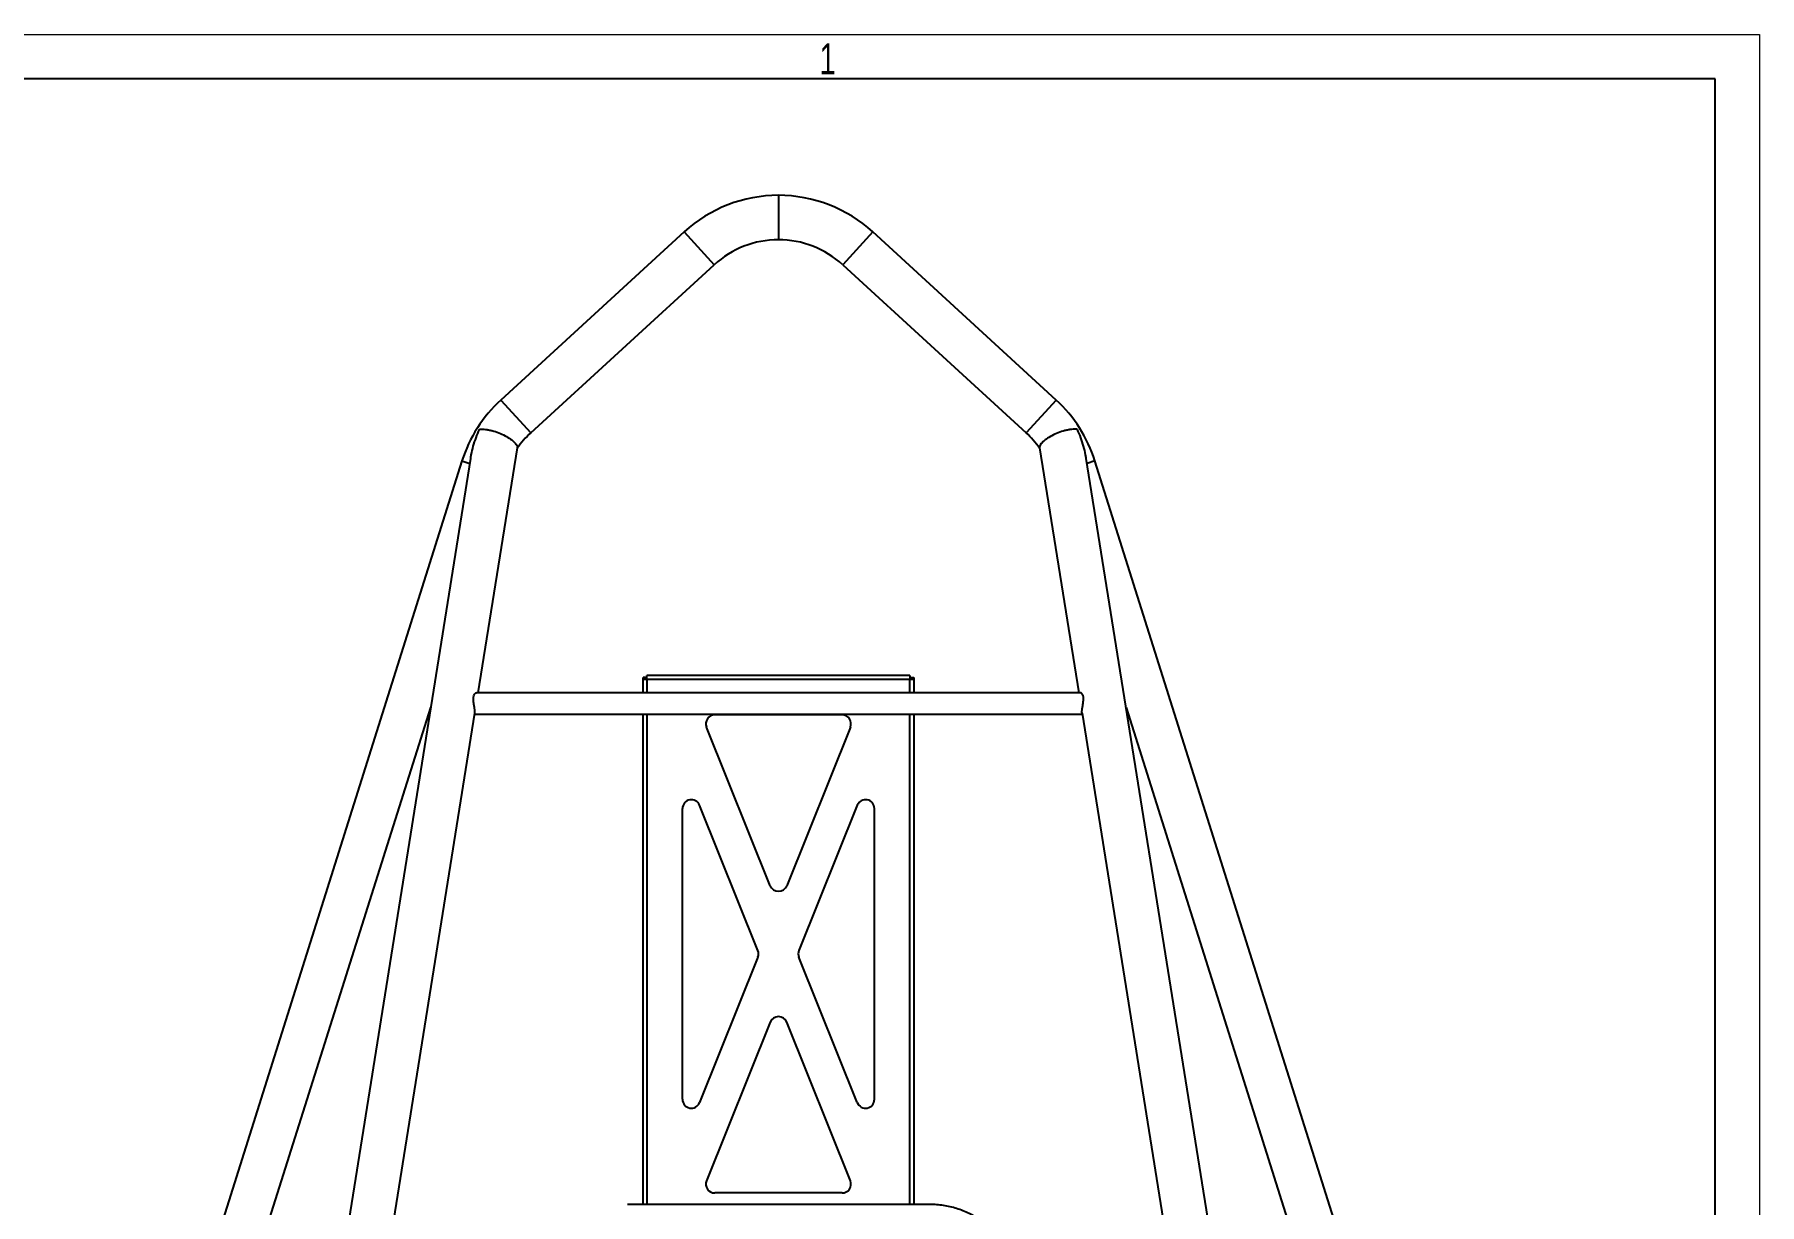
# Model space of a CAD drawing. Header units: millimetres. Extents: x -1160 to 841, y -1082 to 594.
# Drawn here: x 646.9 to 841, y 462.3 to 594 of the extents above; entities that cross this region are included whole.
import ezdxf

# ---------------------------------------------------------------- set-up
doc = ezdxf.new("R2010")
doc.units = ezdxf.units.MM
doc.layers.add('ОСЕВЫЕ', color=7, linetype='Continuous')
doc.styles.add('SLDTEXTSTYLE1', font='TXT', dxfattribs={"width": 0.7})

msp = doc.modelspace()

# ---------------------------------------------------------------- linework, layer by layer
at = {"color": 7, "linetype": 'Continuous', "lineweight": 25}
for p, q in [((836, 589), (20, 589)), ((836, 5), (836, 589)), ((730.597737, 575.903125), (730.597737, 570.903125)), ((719.990971, 571.778379), (699.347206, 552.861853)), ((719.990971, 571.778379), (723.368922, 568.091992)), ((741.204504, 571.778379), (737.826553, 568.091992)), ((761.848269, 552.861853), (741.204504, 571.778379)), ((702.725157, 549.175466), (723.368922, 568.091992)), ((737.826553, 568.091992), (758.470318, 549.175466)), ((699.347206, 552.861853), (702.725157, 549.175466)), ((761.848269, 552.861853), (758.470318, 549.175466)), ((696.803293, 519.918297), (701.212971, 547.503328)), ((759.982504, 547.503328), (764.392182, 519.918297)), ((694.980616, 546.00768), (651.077569, 406.765005)), ((695.956115, 546.293669), (673.742862, 407.337209)), ((694.980616, 546.00768), (695.865782, 545.728588)), ((787.452613, 407.337209), (765.23936, 546.293669)), ((766.214859, 546.00768), (765.329693, 545.728588)), ((810.117906, 406.765005), (766.214859, 546.00768)), ((715.597737, 521.629225), (715.357737, 521.629225)), ((715.357737, 521.429225), (715.357737, 521.629225)), ((715.357737, 519.918297), (715.357737, 521.429225)), ((715.797737, 521.429225), (715.357737, 521.429225)), ((715.597737, 521.429225), (715.597737, 521.629225)), ((715.597737, 521.629225), (715.797737, 521.629225)), ((715.797737, 521.429225), (715.797737, 521.869225)), ((745.397737, 521.869225), (715.797737, 521.869225)), ((745.397737, 521.429225), (715.797737, 521.429225)), ((745.397737, 521.869225), (745.397737, 521.429225)), ((745.397737, 521.629225), (745.597737, 521.629225)), ((745.837737, 521.429225), (745.397737, 521.429225)), ((745.597737, 521.629225), (745.597737, 521.429225)), ((745.597737, 521.629225), (745.837737, 521.629225)), ((745.837737, 521.629225), (745.837737, 521.429225)), ((745.837737, 521.429225), (745.837737, 519.918297)), ((764.579884, 519.918297), (696.61559, 519.918297)), ((669.286631, 447.889225), (691.474993, 518.261716)), ((679.058268, 408.913131), (696.438364, 517.63546)), ((696.419635, 517.518297), (764.77584, 517.518297)), ((715.357737, 462.332344), (715.357737, 517.518297)), ((737.763492, 517.429225), (723.431983, 517.429225)), ((745.837737, 517.518297), (745.837737, 462.332344)), ((764.757111, 517.63546), (782.010001, 409.708869)), ((769.720482, 518.261716), (791.908843, 447.889225)), ((729.669737, 498.208608), (722.503983, 516.056645)), ((738.691492, 516.056645), (731.525737, 498.208608)), ((719.797737, 474.171929), (719.797737, 506.886521)), ((728.292979, 490.901805), (721.725737, 507.259101)), ((739.469737, 507.259101), (732.902496, 490.901805)), ((741.397737, 474.171929), (741.397737, 506.886521)), ((728.292979, 490.156645), (721.725737, 473.799349)), ((739.469737, 473.799349), (732.902496, 490.156645)), ((729.669737, 482.849842), (722.503983, 465.001805)), ((738.691492, 465.001805), (731.525737, 482.849842)), ((747.597737, 462.332344), (713.597737, 462.332344)), ((737.763492, 463.629225), (723.431983, 463.629225))]:
    msp.add_line(p, q, dxfattribs=at)
at = {"color": 8, "linetype": 'Continuous', "lineweight": 25}
for p, q in [((715.797737, 521.429225), (715.797737, 519.918297)), ((745.397737, 519.918297), (745.397737, 521.429225)), ((715.797737, 517.518297), (715.797737, 462.332344)), ((745.397737, 462.332344), (745.397737, 517.518297)), ((713.597737, 462.315401), (713.597737, 462.332344))]:
    msp.add_line(p, q, dxfattribs=at)
at = {"color": 7, "linetype": 'Continuous', "lineweight": 25}
for centre, radius, start, end in [((730.597737, 560.203125), 15.7, 90, 132.5), ((730.597737, 560.203125), 15.7, 47.5, 90), ((730.597737, 560.203125), 10.7, 90, 132.5), ((730.597737, 560.203125), 10.7, 47.5, 90), ((709.953972, 541.286599), 15.7, 132.5, 162.5), ((751.241503, 541.286599), 15.7, 17.5, 47.5), ((709.953972, 541.286599), 10.7, 132.5, 144.86455293), ((751.241503, 541.286599), 10.7, 35.13544707, 47.5), ((723.431983, 516.429225), 1, 90, 201.87481852), ((737.763492, 516.429225), 1, 338.12518148, 90), ((720.797737, 506.886521), 1, 21.87481852, 180), ((740.397737, 506.886521), 1, 0, 158.12518148), ((730.597737, 498.581188), 1, 201.87481852, 338.12518148), ((727.364979, 490.529225), 1, 338.12518148, 21.87481852), ((733.830496, 490.529225), 1, 158.12518148, 201.87481852), ((730.597737, 482.477262), 1, 21.87481852, 158.12518148), ((720.797737, 474.171929), 1, 180, 338.12518148), ((740.397737, 474.171929), 1, 201.87481852, 0), ((723.431983, 464.629225), 1, 158.12518148, 270), ((737.763492, 464.629225), 1, 270, 21.87481852)]:
    msp.add_arc(centre, radius, start, end, dxfattribs=at)
for points, knots in [([(695.966776, 546.295414), (695.985944, 546.430826), (696.051625, 546.89481), (696.251408, 547.676111), (696.558789, 548.633079), (696.819166, 549.255348), (696.961702, 549.561309), (696.96252, 549.563066)], [0, 0, 0, 0, 0.1188675769, 0.4072955387, 0.701784519, 0.9982875907, 1, 1, 1, 1]), ([(696.96252, 549.563066), (696.963661, 549.563231), (697.014912, 549.57061), (697.160573, 549.584771), (697.432309, 549.583486), (697.782526, 549.545673), (698.159713, 549.473499), (698.661827, 549.341356), (699.299882, 549.111006), (700.015055, 548.759221), (700.521458, 548.428349), (700.840936, 548.160791), (701.036467, 547.956439), (701.166119, 547.762282), (701.225313, 547.608216), (701.20908, 547.533851), (701.203229, 547.507046)], [0, 0, 0, 0, 0.0009266813, 0.0416362611, 0.1114256563, 0.1830716775, 0.2488611775, 0.3163187106, 0.4414394302, 0.5621288478, 0.6842071604, 0.7486771096, 0.8153147089, 0.8858215613, 0.958843585, 1, 1, 1, 1]), ([(764.232954, 549.563066), (764.231814, 549.563231), (764.180562, 549.57061), (764.034902, 549.584771), (763.763165, 549.583486), (763.412948, 549.545673), (763.035762, 549.473499), (762.533647, 549.341356), (761.895593, 549.111006), (761.180419, 548.759221), (760.674017, 548.428349), (760.354539, 548.160791), (760.159008, 547.956439), (760.029355, 547.762282), (759.970162, 547.608216), (759.986394, 547.533851), (759.992245, 547.507046)], [0, 0, 0, 0, 0.0009266813, 0.0416362611, 0.1114256563, 0.1830716775, 0.2488611775, 0.3163187106, 0.4414394302, 0.5621288478, 0.6842071604, 0.7486771096, 0.8153147089, 0.8858215613, 0.958843585, 1, 1, 1, 1]), ([(765.228651, 546.295419), (765.209325, 546.431975), (765.143661, 546.895963), (764.943391, 547.678317), (764.636326, 548.634196), (764.375825, 549.256387), (764.233773, 549.561309), (764.232954, 549.563066)], [0, 0, 0, 0, 0.1198697413, 0.4072937676, 0.7027965993, 0.9982875877, 1, 1, 1, 1]), ([(696.314985, 518.718297), (696.298445, 518.843331), (696.265321, 519.093731), (696.276986, 519.430461), (696.352782, 519.695482), (696.471048, 519.860634), (696.576894, 519.941525), (696.613328, 519.916577), (696.614576, 519.915722)], [0, 0, 0, 0, 0.1951583669, 0.3908375765, 0.5765610183, 0.7707345584, 0.9921468324, 1, 1, 1, 1]), ([(696.437286, 517.637962), (696.442519, 517.702118), (696.453016, 517.830807), (696.412632, 518.147549), (696.357007, 518.454686), (696.325765, 518.650673), (696.314985, 518.718297)], [0, 0, 0, 0, 0.2796687142, 0.5609821321, 0.8485193246, 1, 1, 1, 1]), ([(764.88049, 518.718297), (764.89703, 518.843331), (764.930154, 519.093731), (764.918489, 519.430461), (764.842692, 519.695482), (764.724427, 519.860634), (764.618581, 519.941525), (764.582147, 519.916577), (764.580899, 519.915722)], [0, 0, 0, 0, 0.1951583669, 0.3908375765, 0.5765610183, 0.7707345584, 0.9921468324, 1, 1, 1, 1]), ([(764.758189, 517.637962), (764.752956, 517.702118), (764.742459, 517.830807), (764.782843, 518.147549), (764.838468, 518.454686), (764.86971, 518.650673), (764.88049, 518.718297)], [0, 0, 0, 0, 0.2796687142, 0.5609821321, 0.8485193246, 1, 1, 1, 1]), ([(754.587913, 459.492529), (754.493175, 459.587564), (754.22988, 459.851688), (753.76103, 460.254035), (753.17234, 460.685058), (752.544334, 461.070919), (751.882066, 461.409648), (751.189889, 461.698701), (750.472666, 461.936001), (749.735346, 462.120197), (748.983047, 462.248759), (748.268395, 462.320613), (747.80542, 462.328711), (747.597737, 462.332344)], [0, 0, 0, 0, 0.0538936086, 0.1497816186, 0.245788049, 0.3419645639, 0.4382863395, 0.5347290287, 0.6312702703, 0.727890623, 0.8245738853, 0.9213069169, 1, 1, 1, 1])]:
    msp.add_open_spline(points, degree=3, knots=knots, dxfattribs=at)
at = {"layer": 'ОСЕВЫЕ', "lineweight": 18}
for p, q in [((0, 594), (841, 594)), ((841, 594), (841, 0))]:
    msp.add_line(p, q, dxfattribs=at)

# ---------------------------------------------------------------- texts
at = {"color": 7, "linetype": 'Continuous', "lineweight": 0, "insert": (736.133295, 592.998914), "char_height": 3.5, "attachment_point": 2, "style": 'SLDTEXTSTYLE1'}
msp.add_mtext('1', dxfattribs=at)

doc.saveas('drawing.dxf')
